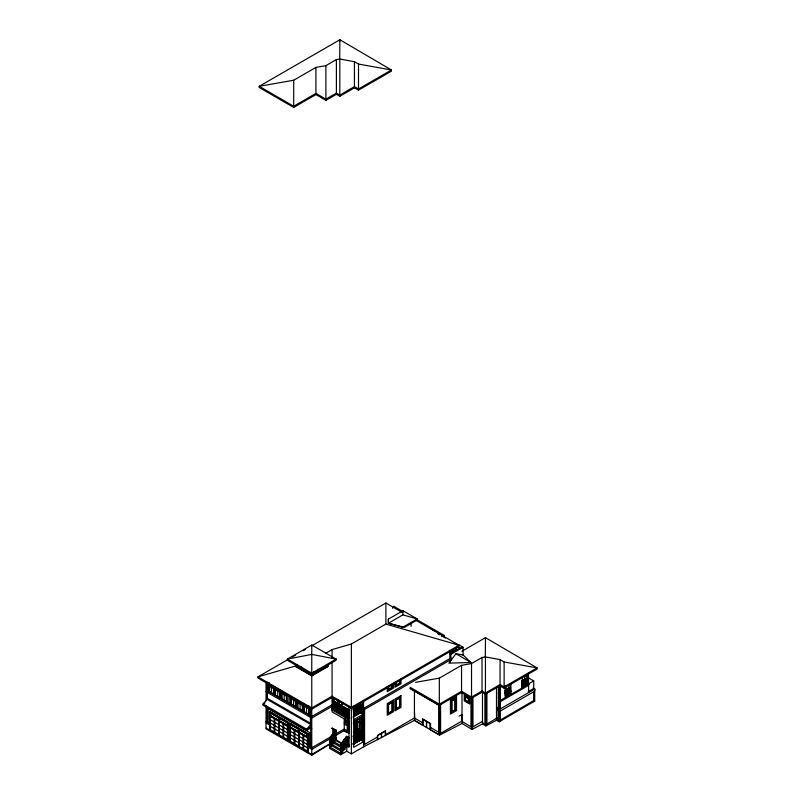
<?xml version="1.0" encoding="UTF-8"?>
<svg xmlns="http://www.w3.org/2000/svg" width="795" height="795" viewBox="0 0 795 795"><rect width="100%" height="100%" fill="white"/><g stroke="black" fill="none" stroke-linecap="round" stroke-linejoin="round"><path stroke-width="1.19" d="M347.216 722.178L347.216 719.872M354.54 732.662L354.54 724.444M355.445 720.409L355.445 724.076L353.358 722.884M355.733 720.26L355.723 733.646L353.835 732.553M356.408 719.932L356.408 734.828L354.57 733.765L357.114 735.236M356.538 719.654L356.528 734.898L357.462 735.435L357.462 736.687M357.462 735.435L357.462 729.472L362.46 732.364M358.555 737.323L358.555 731.37L363.553 734.262M359.42 737.83L359.42 732.881L363.553 735.266M361.188 730.168L361.198 716.881L361.278 730.307L357.71 728.25L357.8 719.346M361.536 716.683L361.526 730.754L357.462 728.399L357.462 719.018M500.393 708.892L500.393 686.373M528.615 692.594L528.615 683.829M339.694 59.009L336.394 59.585L325.9 65.647L315.923 67.406L293.703 80.235L259.21 86.317L293.703 106.242L315.923 93.413L325.9 99.176L336.394 93.114L339.813 95.092L354.441 86.645L358.505 88.99L391.438 69.98L358.505 64.067L354.441 61.702L339.694 59.009L339.872 39.75L391.438 69.98L391.438 71.152L358.505 90.163L354.441 87.818L339.813 96.265L336.394 94.287L325.9 100.349L315.923 94.585L293.703 107.414L259.21 87.49L259.21 86.317L339.872 39.75L339.872 40.923M410.061 687.248L439.327 704.151L461.547 691.322L471.524 697.086L482.018 691.024L485.437 693.002L500.065 684.555L504.129 686.9L537.062 667.889L504.129 661.977L500.065 659.611L485.318 656.918L485.497 637.66L537.062 667.889L537.062 669.062L504.1 688.092L500.065 685.727L485.437 694.174L482.018 692.197L471.524 698.258L461.547 692.495L439.108 705.453L410.19 688.54M388.298 623.28L388.367 619.136L402.946 610.719L417.166 618.927L417.166 620.06L404.556 627.334L388.298 623.28L402.886 614.863L417.166 618.927L401.932 627.722M402.886 614.863L402.946 610.719L402.946 611.852M349.333 710.849L332.419 700.614L349.73 710.164M392.482 608.235L393.793 606.307L403.164 611.713M458 645.52L458 644.347L463.078 647.279L463.078 654.941L455.972 653.729L448.857 663.149L470.928 662.493L463.078 654.941L462.064 654.712M336.056 730.734L332.062 728.15L336.335 730.575L330.054 738.535L329.537 738.108L335.619 730.207L335.579 740.711L335.579 730.277M329.716 738.336L335.45 730.357M330.054 738.535L336.335 730.178M346.7 736.995L340.548 744.597L346.451 736.458L349.373 737.71L348.995 738.317M340.548 744.597L346.55 736.796L349.373 738.098M340.886 744.786L346.789 736.657M267.08 682.259L267.08 699.312L263.016 704.002L263.016 705.175L306.681 730.386L310.746 728.041L311.759 728.627M266.057 705.831L266.057 728.866L311.759 755.25L332.072 742.739L333.85 743.772M482.476 722.655L485.904 724.633L497.511 717.736M332.072 742.51L311.759 754.455L266.057 728.071M500.373 719.992L533.634 700.643M499.369 721.671L534.717 701.111M335.937 710.164L336.056 702.661M311.759 645.023L287.392 659.095L287.392 660.267L311.759 674.339L336.136 660.267L336.136 659.095L311.759 645.023L311.759 674.339M286.965 660.118L257.938 676.873L257.938 678.046L311.759 709.12L332.072 697.394L351.37 708.534L459.013 646.385L459.013 645.212L416.004 620.378M292.341 657.008L295.571 655.15M303.104 650.807L305.25 649.565M311.7 645.838L385.893 602.998L402.022 612.309M295.462 665.892L296.515 665.276M296.515 665.465L295.511 666.051L311.759 675.402L328.007 666.021M295.511 666.528L295.511 665.862L311.759 675.213L328.007 665.832L328.007 666.528L311.759 675.909L295.511 666.528L296.515 665.942M325.662 653.291L332.072 649.585L351.37 644.01L385.893 624.075L459.013 645.212L351.37 707.361L332.072 696.221L311.759 707.947L257.938 676.873L296.545 665.713M266.057 691.68L267.08 691.094M314.134 673.375L317.523 671.427M318.199 671.03L321.587 669.082M322.263 668.684L325.642 666.737M314.055 673.524L317.603 671.467L317.603 669.42M318.109 671.179L321.667 669.122M322.174 668.833L325.731 666.776M265.043 702.83L263.016 704.002L306.681 729.214L310.746 726.869M267.08 720.797L266.057 721.383L269.535 723.39M442.358 636.05L441.871 636.328M442.09 636.527L444.127 635.354L444.127 636.527M332.419 701.001L348.925 710.094M333.393 708.842L333.652 701.269M311.759 716.514L332.072 704.787M336.742 710.631L336.861 703.128M311.759 718.074L332.072 706.348M337.666 703.744L337.418 711.167L337.666 703.595M349.343 718.352L332.419 708.434L337.05 710.641M332.419 708.574L337.05 710.79M339.276 712.091L339.276 704.519M332.072 708.882L333.254 708.196L333.254 697.712M333.652 708.762L332.072 709.677L332.072 661.857M340.33 704.907L343.281 703.207M348.995 721.631L332.072 711.863L332.072 709.905L334.099 708.733M340.2 705.215L343.241 703.456M340.757 712.946L340.886 705.453M341.562 713.413L341.691 705.91M335.132 702.273L335.252 709.776M342.367 713.88L342.496 706.377M337.666 711.167L337.537 703.664M344.523 707.987L345.03 707.848M345.328 708.454L345.835 708.305M457.662 644.934L454.223 643.215L457.493 645.033M348.548 710.313L348.945 717.656M343.172 714.347L343.172 707.063M349.393 710.978L349.343 710.382M353.02 709.061L363.216 703.615L353.397 709.677M353.517 709.309L353.646 716.812L353.397 709.279L363.216 703.615M344.096 714.884L343.977 707.53M356.736 707.461L356.856 714.953L356.985 707.461M357.531 706.994L357.661 714.496L357.79 706.994M359.946 705.602L360.075 713.105M362.341 704.191L362.937 703.843M460.037 647.865L449.881 653.729L450.894 654.315L463.078 647.279M344.901 715.341L344.782 707.987M346.382 716.196L346.382 708.921M347.186 716.663L347.186 709.379M347.991 717.13L347.991 709.846M461.835 651.324L485.497 637.66L485.497 638.832M363.553 708.454L450.894 658.031M348.816 717.577L348.667 710.243L349.472 710.7M363.553 710.014L450.894 659.592M332.062 728.548L336.335 730.575M353 717.02L363.216 711.436M354.451 716.355L354.57 708.852M355.256 715.888L355.127 708.236M355.931 715.351L356.051 707.848L356.051 715.271M358.336 713.96L358.595 706.526M359.141 713.493L359.4 706.069M359.916 703.207L359.946 713.026L360.205 705.602M361.556 712.101L361.685 704.599L361.685 712.022M362.49 711.704L362.47 704.122L362.341 711.624M334.894 737.313L334.894 729.74M353.735 719.684L363.553 714.009L353.904 708.444M353.735 721.631L363.553 715.967M332.469 735.743L335.758 738.257L332.469 735.743L336.275 737.939L335.758 739.718L336.275 739.559M388.517 704.3L392.074 702.243L392.074 711.038L388.517 713.095L388.517 704.3L391.995 702.392M396.218 699.948L399.607 698M415.537 682.339L439.327 678.145L461.547 665.316L471.524 663.557L482.018 657.495L485.318 656.918M334.099 741.427L334.099 729.422M334.774 729.82L334.784 741.029L334.904 731.827M335.46 740.642L335.808 730.098M332.072 744.06L332.201 735.584M332.747 743.673L332.876 734.709M333.423 743.275L333.552 733.825M414.513 712.539L414.831 720.181L363.553 746.843L351.37 753.879L346.799 751.245L340.707 754.763L329.537 748.314L329.537 746.843L331.565 745.67L342.734 752.12L342.734 750.659L331.565 744.209L333.592 743.037L344.772 749.486L344.772 748.016L333.592 741.566M330.163 746.773L330.163 737.989L330.044 746.704M330.849 746.386L330.849 737.104L330.72 746.306M331.525 736.468L331.525 745.849M347.504 737.313L347.634 744.816L347.763 737.174M348.439 737.849L348.439 745.283L348.309 737.78L349.114 738.247M353.02 736.051L363.216 730.605L353.397 736.667M353.765 743.732L353.397 736.269L363.216 730.605M353.517 736.299L353.646 743.802M356.736 734.441L356.736 741.874M357.531 733.984L357.531 741.407M362.341 731.181L362.937 730.834M346.541 744.478L347.057 744.309M346.55 745.919L346.65 744.547M344.891 747.648L345.02 739.181M345.567 747.26L345.696 738.297M346.252 746.873L346.372 737.422M344.772 748.016L346.799 746.843L346.799 751.245M348.995 745.889L349.393 745.511L346.541 744.329L348.985 745.889M353 743.862L363.216 738.426L353.397 744.239L363.216 738.426M353 744.001L363.216 738.565M342.864 750.291L342.993 741.815M343.539 749.904L343.669 740.94M344.215 749.506L344.344 740.056M342.734 750.659L344.772 749.486M341.085 752.925L340.956 744.219L340.956 752.855M341.631 743.573L341.631 752.468M342.317 742.699L342.317 752.07M329.537 746.843L340.707 753.292L342.734 752.12M363.553 745.024L377.436 737.015M385.555 734.669L414.434 717.994L422.503 722.735M459.053 716.126L462.004 714.596M510.887 694.383L510.887 691.69L506.991 689.643L506.991 688.858L508.969 687.715M510.509 687.347L505.173 690.13L510.509 687.347L510.509 688.42L505.173 691.203L510.509 688.42M521.759 680.55L527.224 677.698L527.224 678.771L522.017 681.772L522.017 680.699L527.224 677.698M507.16 689.742L510.887 691.69M521.759 681.623L527.224 678.771M505.004 692.375L510.509 689.494L510.509 690.567L505.262 693.598L505.262 692.524L510.509 689.494M521.759 682.706L527.264 679.824L527.264 680.898L522.017 683.929L522.017 682.845L527.264 679.824M505.004 693.449L510.509 690.567M521.759 683.78L527.264 680.898M506.991 688.858L510.887 690.915L510.887 683.839M521.759 684.853L527.224 681.991L527.224 683.074L522.017 686.075L522.017 685.002L527.224 681.991M506.186 694.919L510.251 692.574L510.251 691.501L505.173 694.433L510.509 691.64L510.509 692.723L505.173 695.506M521.759 685.926L525.922 683.521M527.602 682.617L528.486 682.11M439.595 733.954L462.004 721.015M505.64 695.744L509.704 693.399L511.056 694.482L505.809 697.314L505.809 686.681M522.245 686.165L527.433 683.462M527.473 683.322L526.459 684.217L527.473 684.803L527.602 674.249M506.654 695.456L509.704 693.697L511.056 694.482M522.245 686.453L525.356 684.654M507.836 694.969L509.873 693.797M522.394 686.562L525.445 684.803M526.986 684.018L528.109 683.481L528.784 684.247L522.394 687.735L522.394 677.201M510.38 693.717L505.302 696.649L505.978 697.414M527.602 684.416L527.095 684.068L521.888 687.079L522.563 687.834M528.158 691.65L533.733 688.44L533.733 680.908L527.473 684.495L526.459 683.909L527.473 684.515M505.978 697.116L511.056 694.184M528.784 683.948L522.563 687.536L521.888 687.148M500.393 701.617L528.615 685.32M497.511 707.232L496.497 707.818L499.369 709.478L534.717 689.076L533.226 687.953M497.511 709.339L496.497 709.925L499.369 711.585L534.717 691.183L534.717 689.076L534.717 701.349L533.693 700.763M482.476 721.333L471.982 727.395L461.855 721.353L461.855 714.506M335.619 738.028L336.275 737.939M414.434 691.024L414.434 720.389L422.503 725.12L422.503 718.809L430.562 723.539L430.562 729.83L439.595 735.127L462.004 723.47L471.982 729.432L482.476 723.977L485.904 725.954L497.511 719.714M438.154 633.665L444.127 635.354L416.471 619.394M402.707 627.275L388.497 623.171L388.367 619.136M527.959 683.551L528.486 683.909M526.588 683.829L527.095 684.068M526.578 676.784L524.541 675.601L524.541 683.809M528.625 677.966L533.733 680.908M527.224 683.074L526.966 681.852M528.784 684.247L500.393 700.445L499.369 699.858M430.92 628.716L434.984 631.061M521.57 681.414L524.541 683.134M522.842 682.219L524.919 683.422M437.687 633.595L439.824 634.827M443.332 636.855L445.458 638.077M458 646.693L461.05 648.452M453.22 649.992L455.356 651.224M453.15 650.022L455.287 651.264M450.735 651.095L452.832 652.307M510.887 690.915L509.029 689.841L509.029 684.406M496.497 718.322L498.356 719.395L498.356 721.323M410.061 688.42L439.327 705.324L439.327 678.145M363.216 704.002L362.838 703.396M297.827 666.786L301.375 668.833M301.881 669.132L305.439 671.179M305.946 671.477L309.503 673.524M359.946 705.453L363.553 707.669M359.022 705.99L359.529 706.139M359.916 707.133L363.553 709.239M355.007 705.473L357.889 707.133L357.889 703.645M354.163 706.348L359.916 709.677M353.904 706.984L363.553 712.558M356.051 710.183L363.553 714.516M332.419 700.614L349.621 710.621M357.8 721.562L361.198 723.52M339.167 711.863L349.75 717.974M338.342 711.555L338.163 699.958M339.147 712.022L349.75 718.114M332.419 708.434L349.343 718.581M332.072 709.905L348.995 719.684L348.995 706.169M363.216 730.993L362.838 730.386M359.022 732.98L359.529 733.129M358.217 733.447L358.724 733.586M362.47 738.535L362.619 715.43M362.341 738.615L362.46 716.146M355.127 735.226L355.256 742.729M354.57 735.017L363.553 740.215M269.108 686.025L273.51 688.559M275.537 689.732L279.939 692.276M281.967 693.449L286.369 695.993M291.447 698.924L295.849 701.468M297.887 702.641L302.279 705.175M304.227 706.298L308.718 708.892M354.322 735.693L354.451 743.335M360.88 739.479L361.01 732.125M349.253 733.407L344.255 730.525L311.759 749.347L308.291 747.33M354.57 736.478L363.553 741.665L353.735 747.33L353.735 706.169M347.246 732.742L344.255 731.012L344.255 718.382M354.351 736.836L359.459 739.797M358.466 740.87L358.595 733.517M357.661 741.337L357.79 733.984M356.856 741.795L356.985 734.441M275.537 695.208L279.939 697.752L279.939 690.09M281.967 698.924L286.369 701.468M297.887 708.106L302.279 710.65M304.316 711.823L308.718 714.367M267.08 690.716L310.408 715.729M332.062 728.15L335.957 730.406M346.451 736.458L349.263 738.158M346.829 736.925L346.829 744.349L346.829 736.24M346.451 736.856L348.985 738.317M267.418 692.475L310.408 717.299M333.006 734.54L332.876 743.742M332.33 735.425L332.201 744.13M346.829 744.209L349.393 745.511M331.644 736.299L331.525 745.988M342.436 742.53L342.188 752.149M267.08 699.312L310.746 724.523L306.681 729.214L306.681 730.386M332.072 737.561L348.995 747.33L348.995 720.757M341.761 743.414L341.512 752.537M335.629 740.393L346.799 746.843M270.459 712.976L287.392 722.754M290.433 724.513L307.357 734.282M270.548 713.125L278.498 717.716L278.498 720.26L270.548 715.669M279.343 718.213L287.303 722.804M298.473 729.254L290.523 724.662L290.523 727.196L298.473 731.788M299.317 729.74L307.277 734.332L307.277 736.876L299.317 732.284M279.343 720.747L287.303 725.338M270.459 715.719L287.392 725.487M290.433 727.246L307.357 737.025M270.459 716.504L287.392 726.272M290.433 728.031L307.357 737.8M270.459 719.823L274.186 721.969M274.861 722.367L278.588 724.513M279.264 724.901L282.99 727.057M283.666 727.445L287.392 729.591M290.433 731.35L294.16 733.507M294.836 733.894L298.562 736.041M299.238 736.438L302.955 738.585M303.64 738.972L307.357 741.129M270.459 723.142L274.186 725.298M274.861 725.686L278.588 727.832M279.264 728.23L282.99 730.376M283.666 730.764L287.392 732.92M290.433 734.679L294.16 736.826M294.836 737.213L298.562 739.37M299.238 739.757L302.955 741.904M303.64 742.301L307.357 744.448M308.291 745.77L311.759 747.767L344.255 729.025L349.253 731.957L349.253 724.732L344.255 721.84M266.057 722.953L269.535 724.951M270.459 726.471L274.186 728.618M274.861 729.005L278.588 731.162M279.264 731.549L282.99 733.696M283.666 734.093L287.392 736.24M290.433 737.999L294.16 740.145M294.836 740.543L298.562 742.689M299.238 743.077L302.955 745.233M303.64 745.621L307.357 747.767M270.459 729.79L287.392 739.559M290.433 741.318L307.357 751.096M353.358 723.758L355.445 724.961L355.435 733.189L353.358 731.986M348.995 723.212L345.447 721.154L345.447 718.71M344.255 723.112L348.16 725.358L348.16 731.32M344.255 724.106L347.286 725.865L347.286 730.824M455.972 653.729L470.928 662.493M426.398 721.482L422.751 719.246L422.751 725.259M414.434 720.389L438.631 734.56L438.631 705.205M430.562 727.465L439.595 732.771M505.242 685.906L505.372 697.563M500.343 711.028L500.373 721.085M533.634 691.799L533.634 701.737M528.486 672.928L528.486 684.217M526.966 677.549L526.966 678.622M527.006 679.675L527.006 680.749M526.588 674.657L526.588 682.686M510.718 691.014L510.718 691.789M510.251 687.198L510.251 688.271M510.251 689.344L510.251 690.428M507.329 689.643L507.329 695.695M505.431 690.279L505.431 691.352M505.431 694.572L505.431 695.655M504.129 661.977L504.129 688.072L500.065 685.727L500.065 659.611M499.369 685.151L499.369 721.91L496.497 720.25L496.497 687.138M498.356 685.787L498.356 719.395L498.356 711.237M486.918 692.644L486.918 724.046M485.904 693.23L485.904 725.954M485.437 656.988L485.437 694.174M484.89 693.856L484.89 724.046M482.476 692.475L482.476 723.977M482.018 657.495L482.018 692.197M472.965 696.738L472.965 726.829M471.982 697.304L471.982 729.432M471.524 663.557L471.524 698.258M470.968 696.718L470.968 726.809M462.064 646.693L462.064 647.865M462.004 691.561L462.004 723.47M461.547 665.316L461.547 692.495M456.31 647.349L456.31 650.598M455.972 647.935L455.972 650.409M450.894 650.827L450.894 660.456M449.881 650.24L449.881 662.563M440.609 703.953L440.609 733.368M439.595 704.549L439.595 735.127M430.314 729.691L430.314 723.679L426.657 721.542L426.657 727.544M430.224 723.728L430.224 729.641M426.398 721.383L426.398 727.395M422.841 719.395L422.841 725.308M411.075 623.34L411.075 626.361M400.958 678.9L400.958 683.819L394.867 687.337L394.867 682.418M399.945 679.715L399.945 683.233L395.88 685.578L395.88 682.06M399.696 679.854L399.696 683.084L396.139 685.131L396.218 682.905M393.793 606.307L393.793 607.479M393.346 683.303L393.346 688.212L387.254 691.73L387.254 686.82M392.333 684.107L392.333 687.625L388.268 689.971L388.268 686.453M392.173 684.197L392.173 687.536L388.427 689.702L388.427 686.363M392.074 684.256L392.074 687.476L388.517 689.533L388.606 686.254M385.893 602.998L385.893 624.075M385.555 735.405L385.555 730.734L377.436 735.425L377.436 739.628M385.307 735.534L385.307 731.171L381.62 733.298L381.62 737.452M381.371 737.581L381.371 733.447L377.685 735.574L377.685 739.499M364.567 709.428L364.567 744.438M363.553 700.435L363.553 746.843M361.685 739.161L361.685 731.589L361.556 739.092M361.01 705.135L360.88 712.638M360.205 732.593L360.075 740.085M359.499 717.001L359.499 729.184M359.4 733.05L359.27 740.552M358.982 703.197L358.982 709.14M358.734 704.33L358.734 708.991M358.505 64.067L358.505 90.163M354.55 721.115L354.55 723.569M354.441 61.702L354.441 87.818M351.37 644.01L351.37 753.879M349.253 720.131L349.253 723.649L345.189 721.304L345.189 718.958M348.458 737.69L348.439 745.283M348.121 709.776L347.991 717.279L347.991 709.697M347.634 737.243L347.634 744.816M347.316 709.309L347.186 716.812L347.186 709.239M346.978 736.548L347.057 745.76M346.511 708.842L346.382 716.345L346.382 708.772M345.706 708.385L345.577 715.878L345.577 708.305M344.782 707.848L344.782 715.42M343.977 707.381L343.977 714.953M343.301 706.994L343.172 714.486L343.172 706.914M342.496 706.526L342.367 714.029L342.367 706.447M341.691 706.059L341.562 713.562L341.562 705.99M340.886 705.592L340.757 713.095L340.757 705.523M340.707 753.292L340.707 754.763M340.081 705.135L339.952 712.628L339.952 705.056M339.813 59.078L339.813 96.265M339.346 701.856L339.346 704.678M339.147 704.599L339.147 712.171M338.422 700.465L338.342 711.704M337.319 699.59L337.319 703.048M336.861 703.277L336.742 710.78L336.742 703.197M336.394 59.585L336.394 94.287M336.056 702.81L335.937 710.313L335.937 702.74M335.868 738.177L335.868 739.787M335.252 702.343L335.192 709.806M334.894 729.889L334.904 741.109M334.457 701.886L334.327 709.379L334.327 701.806M334.099 697.533L334.099 701.18M333.97 729.353L333.97 733.209M333.522 701.349L333.522 708.921M333.294 728.965L333.165 736.458L333.165 728.886M333.006 697.662L333.006 708.345M332.072 649.585L332.072 658.181M327.003 666.409L327.003 667.104M325.9 65.647L325.9 100.349M317.861 669.271L317.861 671.616M315.923 67.406L315.923 94.585M313.796 671.616L313.796 673.961M312.783 674.617L312.783 675.313M311.759 674.816L311.759 755.25M310.775 672.411L310.775 675.333M310.746 707.5L310.746 747.181M310.408 707.431L310.408 723.202L267.418 698.378L267.418 682.458M309.643 746.545L309.643 732.573L268.173 708.633L268.173 722.605M309.056 706.745L309.056 714.953M308.798 705.841L308.798 714.506L304.227 711.873L304.227 704.072M308.291 752.448L308.291 733.745L289.499 722.903L289.499 741.606M308.033 752.308L308.033 733.894L289.758 723.341L289.758 741.755M307.357 733.507L307.357 751.911M306.512 705.433L306.512 713.095M303.978 703.813L303.978 712.022M303.64 735.653L303.64 748.94M302.955 735.266L302.955 748.552M302.617 703.028L302.617 711.237M302.279 702.989L302.368 710.8L297.797 708.156L297.887 700.445M301.633 666.935L301.633 669.281M300.083 701.717L300.083 709.379M299.238 729.591L299.238 732.334M299.238 733.109L299.238 746.406M298.562 729.204L298.562 731.937M298.562 732.722L298.562 746.008M297.569 664.59L297.569 666.935M297.539 700.097L297.539 708.305M296.555 666.429L296.555 667.124M296.187 700.484L296.187 707.52M295.939 699.66L295.939 707.083L291.368 704.44L291.368 697.016M295.849 699.272L295.849 706.934L291.447 704.4L291.447 696.738M294.836 730.575L294.836 743.862M294.16 730.178L294.16 743.474M293.703 80.235L293.703 107.414M293.653 698L293.653 705.662M291.109 696.38L291.109 704.589M290.433 723.728L290.433 742.142M289.758 695.357L289.758 703.813M288.317 740.92L288.317 722.218L269.535 711.366L269.535 730.068M288.068 694.373L288.068 702.83M288.068 740.771L288.068 722.367L269.783 711.803L269.783 730.217M287.392 721.969L287.392 740.384M286.707 695.009L286.707 702.055M286.369 693.806L286.458 701.607L281.887 698.974L281.967 691.262M284.173 692.534L284.173 700.196M283.666 724.126L283.666 737.412M282.99 723.728L282.99 737.025M281.629 690.905L281.629 699.123M280.277 690.13L280.277 698.338M280.029 690.467L280.029 697.901L275.458 695.257L275.537 687.546M279.264 718.064L279.264 720.797M279.264 721.582L279.264 734.868M278.588 717.676L278.588 720.409M278.588 721.194L278.588 734.481M277.743 688.818L277.743 696.48M275.199 687.198L275.199 695.406M274.861 719.038L274.861 732.334M274.186 718.65L274.186 731.937M273.848 686.413L273.848 694.621M273.589 686.761L273.589 694.184L269.018 691.541L269.018 682.985M273.51 686.373L273.51 694.035L269.108 691.491L269.108 682.766M271.304 685.101L271.304 692.763M270.459 712.201L270.459 730.615M268.77 683.78L268.77 691.69M267.08 707.62L267.08 721.969M266.057 682.875L266.057 701.061M336.136 659.095L311.759 673.166L287.392 659.095L311.759 654.404L336.136 659.095M393.346 700.047L387.254 703.565L387.254 715.291L393.346 711.773L393.346 700.047M400.958 695.655L394.867 699.173L394.867 710.899L400.958 707.381L400.958 695.655M392.333 701.806L388.268 704.151L388.268 713.532L392.333 711.187L392.333 701.806M399.945 697.414L395.88 699.759L395.88 709.14L399.945 706.795L399.945 697.414M399.696 697.851L396.139 699.898L396.139 708.693L399.696 706.646L399.696 697.851M355.256 735.295L355.256 742.878L355.256 735.295M356.051 734.838L356.051 742.411L356.051 734.838M358.466 733.447L358.466 741.019L358.466 733.447M360.88 732.056L360.88 739.628L360.88 732.056M456.519 696.5L450.427 700.017L450.427 714.089L456.519 710.571L456.519 696.5M455.505 698.258L451.441 700.604L451.441 712.33L455.505 709.985L455.505 698.258M455.257 698.696L451.699 700.743L451.699 711.883L455.257 709.836L455.257 698.696M455.167 698.845L451.779 700.793L451.779 711.744L455.167 709.786L455.167 698.845M469.696 697.771L464.28 694.641L464.28 700.902L469.696 704.022L469.696 697.771M468.682 698.358L465.294 696.4L465.294 700.316L468.682 702.263L468.682 698.358M468.424 698.507L465.552 696.837L465.552 700.166L468.424 701.826L468.424 698.507"/></g></svg>
